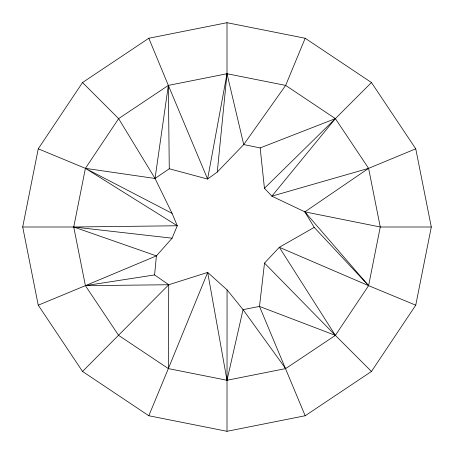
<?xml version="1.0" encoding="UTF-8"?>
<svg xmlns="http://www.w3.org/2000/svg" width="454" height="454" viewBox="0 0 454 454"><rect width="100%" height="100%" fill="white"/><g stroke="black" fill="none" stroke-linecap="round" stroke-linejoin="round"><path stroke-width="0.68" d="M38.25 305.184L85.403 285.651L168.74 284.749L207.682 272.411L227.068 289.862L227 431.3L305.184 415.75L371.463 371.463L415.75 305.184L431.3 227L415.75 148.816L371.463 82.537L305.184 38.25L227 22.7L148.816 38.25L82.537 82.537L38.25 148.816L22.7 227L38.25 305.184L82.537 371.463L148.816 415.75L227 431.3M148.816 415.75L168.349 368.597L168.74 284.749L154.593 274.92L85.403 285.651L73.735 227L85.403 168.349L118.625 118.625L168.349 85.403L227 73.735L285.651 85.403L335.375 118.625L368.597 168.349L380.265 227L368.597 285.651L335.375 335.375L285.651 368.597L227 380.265L168.349 368.597L118.625 335.375L85.403 285.651L156.403 255.88L172.1 238.191L177.276 225.763L172.077 213.34L155.041 178.479L118.625 118.625L82.537 82.537M154.593 274.92L156.403 255.88L73.735 227L22.7 227M38.25 148.816L85.403 168.349L155.041 178.479L169.274 168.763L207.597 179.058L217.279 172.026L227 73.735L227 22.7M415.75 305.184L368.597 285.651L314.208 227.386L279.318 247.294L264.512 263.087L259.489 306.422L305.184 415.75M155.041 178.479L168.349 85.403L148.816 38.25M168.349 368.597L207.682 272.411L227 380.265L243.06 309.645L227.068 289.862M305.184 38.25L285.651 85.403L243.724 144.576L217.279 172.026M168.74 284.749L82.537 371.463M371.463 82.537L335.375 118.625L264.444 188.285L271.861 196.168L304.872 211.865L380.265 227L431.3 227M314.208 227.386L304.872 211.865L368.597 168.349L415.75 148.816M169.274 168.763L168.349 85.403L207.597 179.058L227 73.735L243.724 144.576L260.165 147.913L335.375 118.625L271.861 196.168L368.597 168.349M172.1 238.191L73.735 227L177.276 225.763L85.403 168.349L172.077 213.34M371.463 371.463L335.375 335.375L264.512 263.087M304.872 211.865L368.597 285.651L279.318 247.294L335.375 335.375L259.489 306.422L243.06 309.645L285.651 368.597M260.165 147.913L264.444 188.285"/></g></svg>
